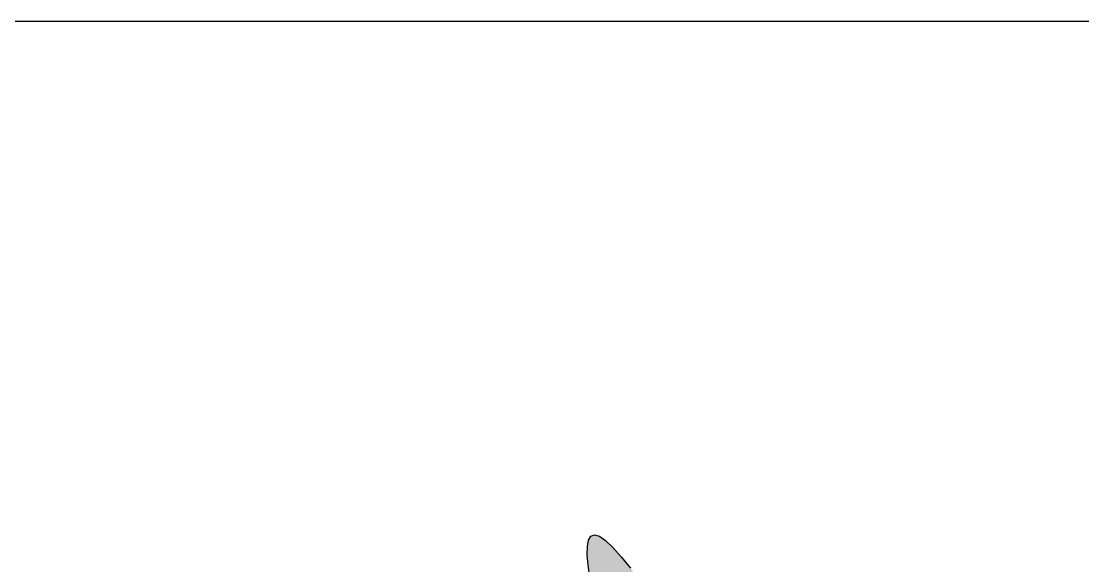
# Model space of a CAD drawing. Header units: millimetres. Extents: x -754 to 578, y -31 to 612.
# Drawn here: x 23.13 to 38.81, y 385.8 to 393.84 of the extents above; entities that cross this region are included whole.
import ezdxf

# ---------------------------------------------------------------- set-up
doc = ezdxf.new("R2010")
doc.units = ezdxf.units.MM
for name, color, linetype in [('Images', 7, 'Continuous'), ('magpie', 4, 'Continuous'), ('magpiefill', 3, 'Continuous')]:
    doc.layers.add(name, color=color, linetype=linetype)
picture_1 = doc.add_image_def('image8.png', size_in_pixel=(273, 248))

msp = doc.modelspace()

# ---------------------------------------------------------------- hatches: boundary and pattern name
at = {"layer": 'magpiefill'}
h = msp.add_hatch(color=255, dxfattribs=at)
h.dxf.hatch_style = 1
h.paths.add_polyline_path([(33.95275787943156, 382.8960111825153), (33.77521275550276, 383.1935098844909), (33.60028800400391, 383.4870800640297), (33.42772158501688, 383.775805063115), (33.25725145862348, 384.0587682237299), (33.08861558490553, 384.3350528878578), (32.92155192394488, 384.6037423974819), (32.75579843582333, 384.8639200945854), (32.59152980378779, 385.1140975024919), (32.43066760374532, 385.3504988698851), (32.27557013476808, 385.5687766267895), (32.12859569592818, 385.7645832032292), (31.99210258629775, 385.9335710292282), (31.86844910494893, 386.0713925348107), (31.75999355095385, 386.173700150001), (31.66909422338464, 386.2361463048233), (31.59753731542742, 386.2556667479755), (31.54482059672423, 386.2343305028503), (31.5098697310311, 386.1754899115145), (31.49161038210407, 386.0824973160347), (31.48896821369916, 385.9587050584777), (31.5008688895724, 385.80746548091), (31.52623807347983, 385.6321309253983), (31.56400142917748, 385.4360537340092), (31.61349077192823, 385.2217634408683), (31.67566252302246, 384.9884983483374), (31.75187925525741, 384.7346739508371), (31.84350354143028, 384.4587057427882), (31.95189795433831, 384.1590092186111), (32.07842506677874, 383.8339998727267), (32.22444745154879, 383.4820931995555), (32.39132768144569, 383.1017046935182), (32.58225370576262, 382.6895621597575), (32.80771497977651, 382.2356426463018), (33.08002633526024, 381.7282355119025), (33.41150260398667, 381.1556301153101), (33.8144586177287, 380.5061158152756), (34.30120920825919, 379.7679819705497), (34.79833716445426, 379.0528464138848), (35.36873771870638, 378.5281279717115), (35.86713934848019, 378.06845091214), (36.29942544468273, 377.6689085964396), (36.67147939822058, 377.324594385881), (36.98918460000066, 377.0306016417339), (37.25842444092929, 376.7820237252691), (37.48508231191338, 376.5739539977563), (37.67504160385973, 376.4014858204657), (37.8337423123179, 376.2601091011332), (37.9648508514088, 376.1468999333586), (38.07159023989632, 376.0593309572075), (38.15718349654417, 375.9948748127454), (38.22485364011624, 375.9510041400377), (38.27782368937632, 375.9251915791502), (38.31931666308823, 375.9149097701483), (38.35255558001578, 375.9176313530976), (38.3795800456685, 375.9323858647837), (38.39769601253874, 375.9644304288725), (38.40302601986455, 376.02057906575), (38.39169260688398, 376.1076457958022), (38.3598183128351, 376.2324446394152), (38.30352567695597, 376.4017896169747), (38.21893723848461, 376.6224947488669), (38.10217553665913, 376.9013740554778), (37.85344361325459, 377.2186010543828), (37.27936304273383, 377.9597872534317), (36.82124649007363, 378.5613111360587), (36.29921444813958, 379.2624846939023), (35.83165370287009, 379.930154102132), (35.39093972358993, 380.5906106978912), (34.98846746234616, 381.2128864153574), (34.60129487974622, 381.8286813628024), (34.23087250925833, 382.4327981571825)])

# ---------------------------------------------------------------- linework, layer by layer
at = {"layer": 'magpie'}
msp.add_lwpolyline([(31.52623807347983, 385.6321309253983), (31.5008688895724, 385.80746548091), (31.48896821369916, 385.9587050584777), (31.49161038210407, 386.0824973160347), (31.5098697310311, 386.1754899115145), (31.54482059672423, 386.2343305028503), (31.59753731542742, 386.2556667479755), (31.66909422338464, 386.2361463048233), (31.75999355095385, 386.173700150001), (31.86844910494893, 386.0713925348107), (31.99210258629775, 385.9335710292282), (32.12859569592818, 385.7645832032292)], dxfattribs=at)

# ---------------------------------------------------------------- pictures from other files: only their frames are drawn
at = {"layer": 'Images'}
image = msp.add_image(picture_1, insert=(-0.01096749804606389, 312.1406939309718), size_in_units=(89.93415841046361, 81.69842961829661), dxfattribs=at)
image.dxf.flags = 15

doc.saveas('drawing.dxf')
